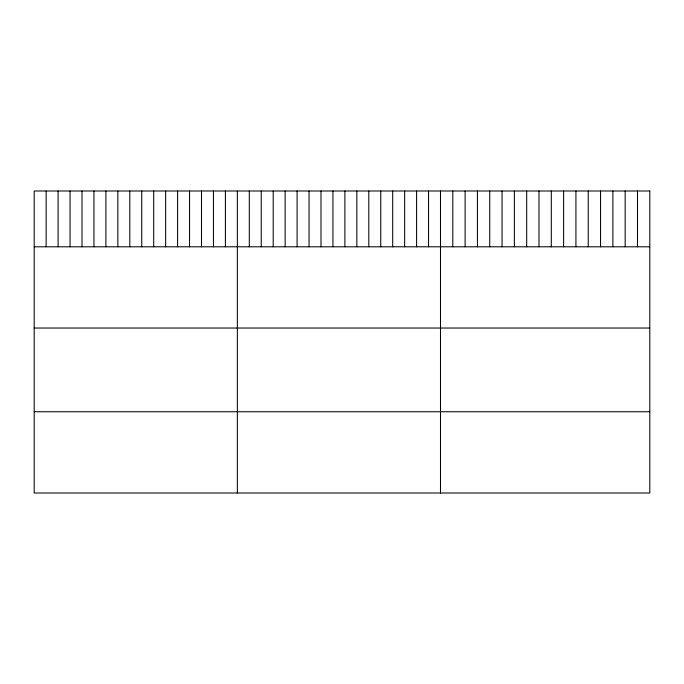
<?xml version="1.0" encoding="UTF-8"?>
<svg xmlns="http://www.w3.org/2000/svg" width="684" height="684" viewBox="0 0 684 684"><rect width="100%" height="100%" fill="white"/><g stroke="black" fill="none" stroke-linecap="round" stroke-linejoin="round"><path stroke-width="1.03" d="M34.2 246.796L649.8 246.796M34.2 328.038L649.8 328.038M34.2 411.751L649.8 411.751M637.488 190.998L637.488 246.796M625.176 190.998L625.176 246.796M612.864 190.998L612.864 246.796M600.552 190.998L600.552 246.796M588.24 190.998L588.24 246.796M575.928 190.998L575.928 246.796M563.616 190.998L563.616 246.796M551.304 190.998L551.304 246.796M538.992 190.998L538.992 246.796M526.68 190.998L526.68 246.796M514.368 190.998L514.368 246.796M502.056 190.998L502.056 246.796M489.744 190.998L489.744 246.796M477.432 190.998L477.432 246.796M465.12 190.998L465.12 246.796M452.808 190.998L452.808 246.796M440.496 190.998L440.496 493.002M428.543 190.998L428.543 246.796M416.599 190.998L416.599 246.796M404.646 190.998L404.646 246.796M392.693 190.998L392.693 246.796M380.749 190.998L380.749 246.796M368.796 190.998L368.796 246.796M356.843 190.998L356.843 246.796M344.898 190.998L344.898 246.796M332.946 190.998L332.946 246.796M321.001 190.998L321.001 246.796M309.048 190.998L309.048 246.796M297.095 190.998L297.095 246.796M285.151 190.998L285.151 246.796M273.198 190.998L273.198 246.796M261.245 190.998L261.245 246.796M249.301 190.998L249.301 246.796M237.348 190.998L237.348 493.002M225.395 190.998L225.395 246.796M213.451 190.998L213.451 246.796M201.498 190.998L201.498 246.796M189.545 190.998L189.545 246.796M177.601 190.998L177.601 246.796M165.648 190.998L165.648 246.796M153.695 190.998L153.695 246.796M141.75 190.998L141.75 246.796M129.798 190.998L129.798 246.796M117.853 190.998L117.853 246.796M105.9 190.998L105.9 246.796M93.947 190.998L93.947 246.796M82.003 190.998L82.003 246.796M70.05 190.998L70.05 246.796M58.097 190.998L58.097 246.796M46.153 190.998L46.153 246.796M649.8 190.998L34.2 190.998L34.2 493.002L649.8 493.002L649.8 190.998"/></g></svg>
